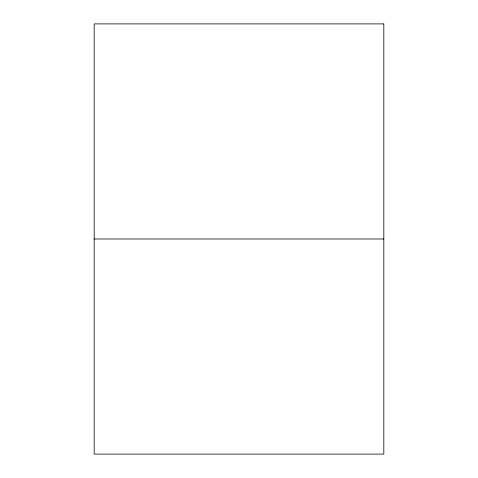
<?xml version="1.0" encoding="UTF-8"?>
<svg xmlns="http://www.w3.org/2000/svg" width="478" height="478" viewBox="0 0 478 478"><rect width="100%" height="100%" fill="white"/><g stroke="black" fill="none" stroke-linecap="round" stroke-linejoin="round"><path stroke-width="0.72" d="M94.178 239L383.822 239M383.822 23.9L94.178 23.9L94.178 454.1L383.822 454.1L383.822 23.9"/></g></svg>
